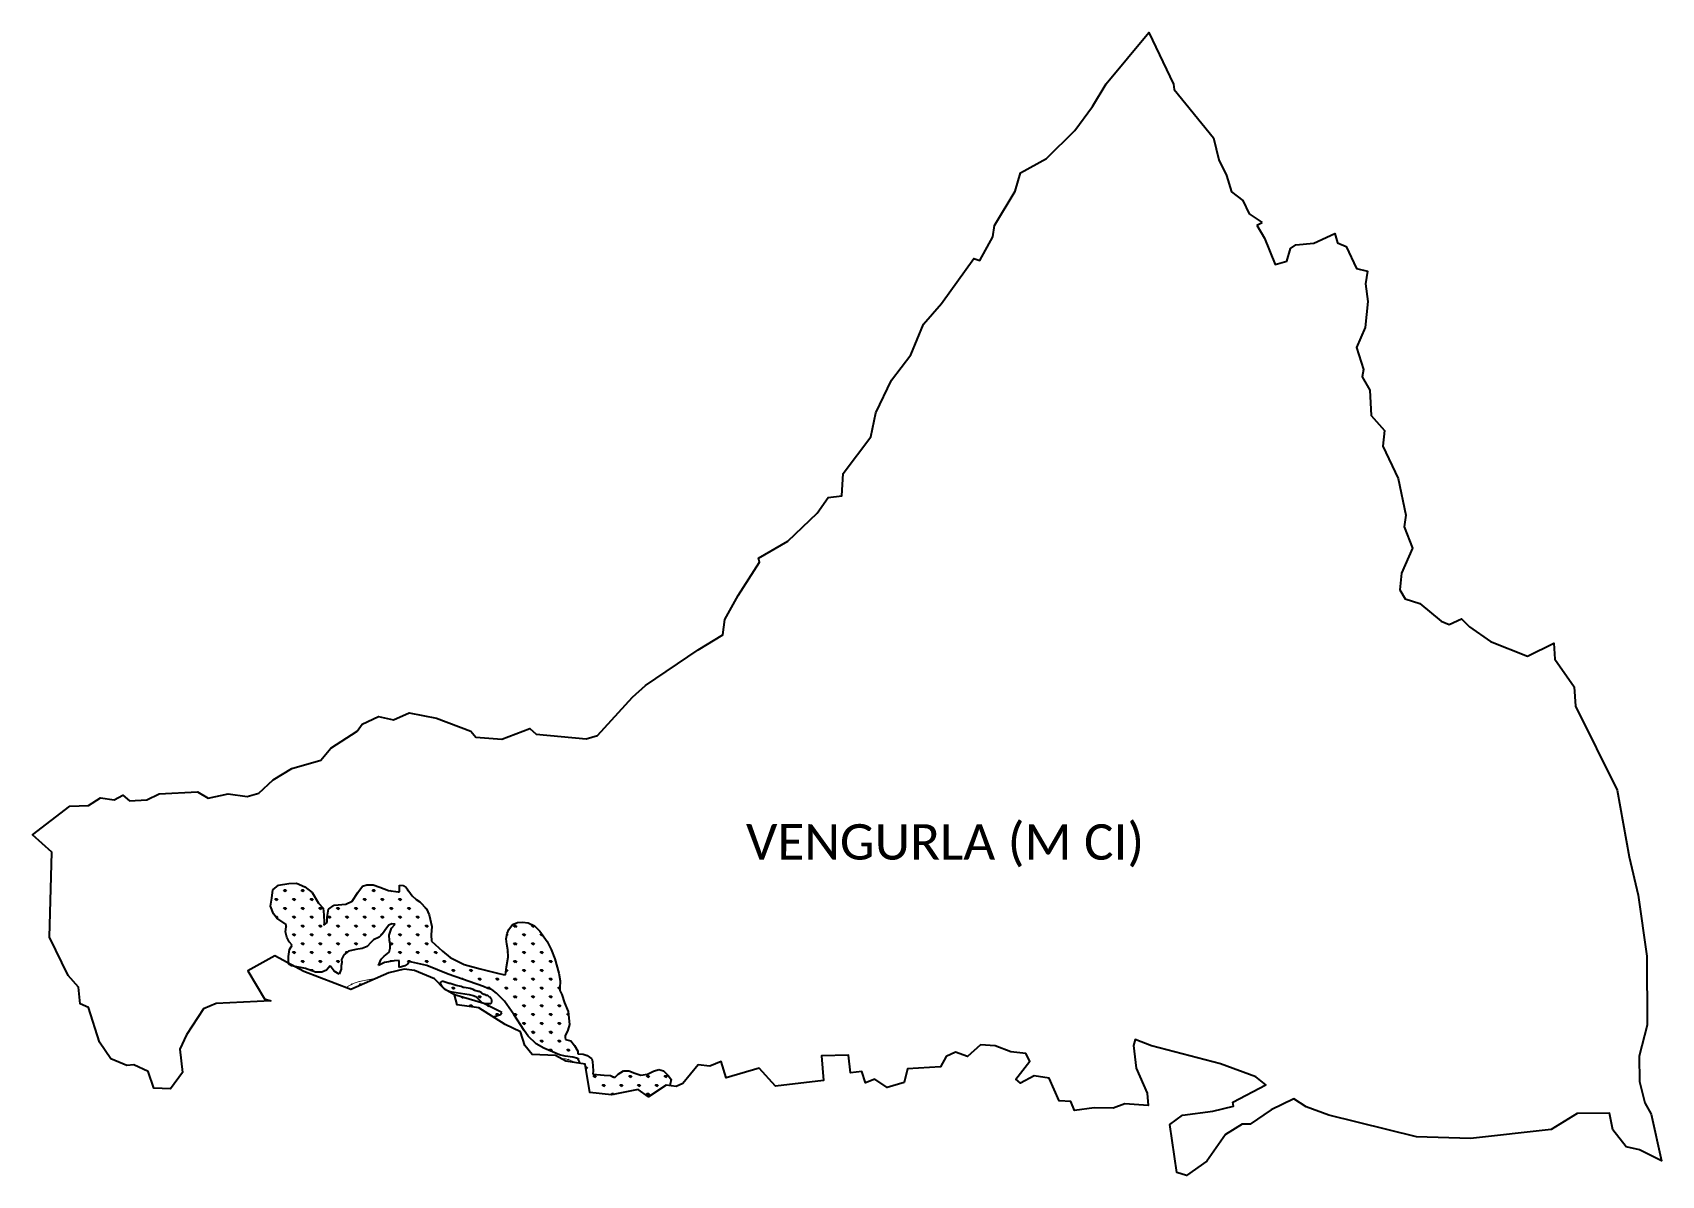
# Model space of a CAD drawing. Header units: metres. Extents: x 351288 to 357899, y 1752801 to 1757437.
import ezdxf

# ---------------------------------------------------------------- set-up
doc = ezdxf.new("R2010")
doc.units = ezdxf.units.M
doc.layers.add('MANGROOVES', color=112, linetype='Continuous')
doc.layers.add('VILLAGE NAME', color=250, linetype='Continuous')

msp = doc.modelspace()

# ---------------------------------------------------------------- hatches: boundary and pattern name
at = {"layer": 'MANGROOVES'}
h = msp.add_hatch(dxfattribs=at)
h.set_pattern_fill('GRASS', color=256)
h.paths.add_polyline_path([(352682.4, 1753600.1), (352635.7, 1753591.8), (352613.1, 1753587), (352588.3, 1753578.8), (352565.5, 1753566.1), (352559.3, 1753562.7), (352579.7, 1753554.9)])
h = msp.add_hatch(dxfattribs=at)
h.set_pattern_fill('GRASS', color=256)
h.paths.add_polyline_path([(353445.8, 1753274.6), (353434.1, 1753274.1), (353452.5, 1753264), (353489.8, 1753258.6), (353487.1, 1753260.6), (353464.3, 1753270.3)])

# ---------------------------------------------------------------- linework, layer by layer
at = {"color": 3}
for points in [[(356257.5, 1756655.8), (356287.8, 1756603.4), (356331.4, 1756496.1), (356378.9, 1756509.6), (356393.7, 1756560.6), (356415.7, 1756575.5), (356487.8, 1756583), (356574.1, 1756621.3), (356583.7, 1756584.2), (356620, 1756569.7), (356660.8, 1756479.5), (356706.4, 1756469), (356697.7, 1756417.3), (356707, 1756345.9), (356696.1, 1756240.1), (356661.5, 1756160.1), (356689.6, 1756070.2), (356683.9, 1756040.2), (356715.2, 1755986.4), (356720.8, 1755883.6), (356775, 1755822.6), (356767.7, 1755758.9), (356830.9, 1755628.2), (356861.3, 1755479.7), (356854.7, 1755432.5), (356889.2, 1755345.6), (356844, 1755243.6), (356837, 1755175.7), (356858.6, 1755140.4), (356918.6, 1755120.2), (357004.7, 1755049.4), (357037.9, 1755035.4), (357086.9, 1755059), (357120, 1755026), (357205.6, 1754966.8), (357355.9, 1754907.8), (357462.2, 1754959.6), (357466.2, 1754894.6), (357544.9, 1754783), (357550.6, 1754704.7), (357719.9, 1754363), (357768.1, 1754092.6), (357804.3, 1753937.2), (357839.9, 1753690.3), (357841.6, 1753410.8), (357808.1, 1753284.4), (357809.4, 1753181.8), (357831.1, 1753095.7), (357857.1, 1753049.4), (357898.9, 1752860.4), (357809.4, 1752905), (357755.9, 1752916.3), (357701.6, 1752985.4), (357688.3, 1753053.5), (357556.9, 1753051.7), (357451.2, 1752987.1), (357123.9, 1752950.3), (356905, 1752956.6), (356549.7, 1753045.2), (356457.7, 1753078.7), (356407.3, 1753111.9), (356314.9, 1753066.8), (356230.1, 1753008.1), (356197.8, 1753008), (356130.1, 1752965.9), (356053.5, 1752857.8), (355972, 1752800.6), (355932.5, 1752812.2), (355903.1, 1753007.6), (355955.2, 1753045.2), (356078.9, 1753061.1), (356162.3, 1753081.7), (356160.1, 1753097.8), (356292.8, 1753168.3), (356252.9, 1753200.6), (356109.4, 1753252.9), (355828.8, 1753326.5), (355762.7, 1753352.2), (355755.7, 1753328.2), (355767.6, 1753235.8), (355811.2, 1753134.9), (355815.3, 1753083.6), (355721.2, 1753091.6), (355673.8, 1753074), (355597.3, 1753075.3), (355516.7, 1753063.6), (355502.2, 1753099.9), (355454.1, 1753103.3), (355413.6, 1753194.6), (355353.8, 1753204.6), (355297.2, 1753174.2), (355279.4, 1753191.4), (355335.4, 1753263.5), (355319.5, 1753295.6), (355258.3, 1753302.1), (355194.5, 1753326.2), (355135.9, 1753330.7), (355082.9, 1753282.7), (355034.3, 1753300.4), (354996, 1753283), (354973.1, 1753240.6), (354838.7, 1753233.3), (354825.6, 1753177.3), (354756.2, 1753157.3), (354706.9, 1753191.1), (354668.1, 1753176.2), (354653.3, 1753222.3), (354608.2, 1753217.1), (354599.1, 1753287.9), (354490.6, 1753285.2), (354498.5, 1753185.1), (354302.8, 1753162.8), (354237.3, 1753236.3), (354103.3, 1753196.5), (354082.3, 1753262.8), (354037.3, 1753243.5), (353989.2, 1753249.1), (353927, 1753173.5), (353900, 1753161.8), (353859, 1753166.3), (353787.7, 1753119), (353745.6, 1753149.3), (353637.4, 1753127.6), (353549.7, 1753136.4), (353531.5, 1753252.5), (353452.5, 1753264), (353410.8, 1753286.8), (353315.9, 1753291.1), (353286.5, 1753327.9), (353269, 1753383.2), (353206.2, 1753412.5), (353099.1, 1753480.7), (353010.7, 1753492.3), (353000.3, 1753532.8), (352959.3, 1753555.7), (352919.6, 1753598.1), (352838.7, 1753631.6), (352795.9, 1753637.7), (352734.4, 1753622.9), (352579.7, 1753554.9), (352388.6, 1753627.9), (352271.2, 1753692.1), (352161.5, 1753630), (352229.8, 1753516.9), (352254.5, 1753508.8), (352033.6, 1753498.1), (351981.5, 1753476.1), (351913.2, 1753371.6), (351886, 1753312.8), (351896.1, 1753217.5), (351847.5, 1753152.4), (351779.8, 1753154.9), (351757.7, 1753222.4), (351698.9, 1753249.5), (351671.3, 1753246.1), (351606.3, 1753273.3), (351559.6, 1753340.5), (351515.1, 1753481.8), (351481.1, 1753496.8), (351474.4, 1753564.5), (351432.3, 1753611), (351357.1, 1753767.3), (351366.2, 1754112.2), (351288.1, 1754182.3), (351439.2, 1754299.2), (351515.5, 1754301.4), (351563.8, 1754332.7), (351618.8, 1754324.2), (351654.6, 1754343.6), (351681.3, 1754320.2), (351751.2, 1754324.4), (351802.4, 1754348.9), (351957.3, 1754356.5), (352001.4, 1754331.6), (352081.3, 1754348.8), (352159.5, 1754338.3), (352206.5, 1754351.6), (352264.4, 1754406.1), (352339.9, 1754450.9), (352457.8, 1754485.9), (352498.3, 1754533.5), (352604.8, 1754603.5), (352626.1, 1754631.4), (352691.6, 1754662.2), (352753.5, 1754649), (352816.4, 1754677.4), (352927.7, 1754655.1), (353066.2, 1754602.5), (353087.5, 1754578), (353192.5, 1754570.2), (353305.7, 1754613.7), (353332.5, 1754591.2), (353534.7, 1754572.2), (353581.3, 1754585), (353723.6, 1754741.1), (353775.6, 1754788.3), (353989.2, 1754933.3), (354089.8, 1754994.1), (354097.9, 1755055.9), (354151.9, 1755153.9), (354238, 1755288.2), (354234.1, 1755305.1), (354353.5, 1755373.6), (354473, 1755487.1), (354517.4, 1755550.3), (354572.7, 1755557.7), (354578.4, 1755648.8), (354690.8, 1755796.5), (354710.1, 1755894.2), (354774, 1756027.4), (354852.5, 1756129.5), (354903.6, 1756254.7), (354977.1, 1756338.1), (355107.7, 1756520.3), (355132.1, 1756512.1), (355185.1, 1756608.2), (355191.7, 1756654), (355276.7, 1756793.2), (355298.3, 1756868.1), (355402.8, 1756925.9), (355517.9, 1757040.1), (355589.3, 1757136.9), (355645, 1757229.6), (355818.5, 1757437.1), (355919.1, 1757228.4), (355921, 1757206.3), (356081.3, 1757010.4), (356102.5, 1756920.6), (356134.1, 1756857.5), (356154.1, 1756791.6), (356200.4, 1756756.2), (356226.3, 1756701.2), (356279, 1756666.9)], [(356257.5, 1756655.8), (356279, 1756666.9)]]:
    msp.add_lwpolyline(points, dxfattribs=at)
at = {"layer": 'MANGROOVES'}
for p, q in [((352258.6, 1753925.8), (352263.8, 1753958.6)), ((352263.8, 1753958.6), (352286.5, 1753978)), ((352286.5, 1753978), (352327.6, 1753985.3)), ((352327.6, 1753985.3), (352359.1, 1753986.5)), ((352359.1, 1753986.5), (352393.6, 1753971.8)), ((352393.6, 1753971.8), (352422.8, 1753948.6)), ((352422.8, 1753948.6), (352449.2, 1753905.2)), ((352585.4, 1753913), (352608.8, 1753948.7)), ((352608.8, 1753948.7), (352626.6, 1753974)), ((352626.6, 1753974), (352644.2, 1753979.1)), ((352644.2, 1753979.1), (352670.8, 1753979)), ((352670.8, 1753979), (352698, 1753970.1)), ((352698, 1753970.1), (352733.3, 1753957.1)), ((352733.3, 1753957.1), (352772.3, 1753951.4)), ((352772.3, 1753951.4), (352776.9, 1753951.4)), ((352776.9, 1753951.4), (352777, 1753977.6)), ((352777, 1753977.6), (352791.7, 1753976.3)), ((352791.7, 1753976.3), (352804.3, 1753968.7)), ((352804.3, 1753968.7), (352828.1, 1753935.2)), ((352828.1, 1753935.2), (352844.3, 1753920.6)), ((352253.8, 1753893.3), (352258.6, 1753925.8)), ((352266.2, 1753861.8), (352253.8, 1753893.3)), ((352279.9, 1753844), (352266.2, 1753861.8)), ((352449.2, 1753905.2), (352467.3, 1753885.1)), ((352467.3, 1753885.1), (352470.6, 1753857.4)), ((352484.1, 1753848.5), (352489.3, 1753880.7)), ((352489.3, 1753880.7), (352511.7, 1753896.8)), ((352511.7, 1753896.8), (352559.8, 1753901.7)), ((352559.8, 1753901.7), (352585.4, 1753913)), ((352844.3, 1753920.6), (352859.2, 1753910.1)), ((352859.2, 1753910.1), (352886.6, 1753882.5)), ((352886.6, 1753882.5), (352897.5, 1753858.1)), ((352316.9, 1753819.1), (352279.9, 1753844)), ((352314.1, 1753788.4), (352317.9, 1753809.7)), ((352317.9, 1753809.7), (352316.9, 1753819.1)), ((352469.7, 1753816.4), (352484, 1753826.2)), ((352472.1, 1753825.6), (352469.7, 1753816.4)), ((352470.6, 1753857.4), (352472.1, 1753825.6)), ((352484, 1753826.2), (352484.1, 1753848.5)), ((352724.4, 1753804.2), (352708.5, 1753780.9)), ((352733.7, 1753816.5), (352724.4, 1753804.2)), ((352746.8, 1753821.9), (352733.7, 1753816.5)), ((352735.7, 1753774.9), (352744.7, 1753803.4)), ((352744.7, 1753803.4), (352759.2, 1753819.8)), ((352759.2, 1753819.8), (352746.8, 1753821.9)), ((352897.5, 1753858.1), (352908.1, 1753809.8)), ((352908.1, 1753809.8), (352905.4, 1753776.8)), ((353214, 1753781.5), (353221, 1753797.7)), ((353221, 1753797.7), (353235.9, 1753818.7)), ((353235.9, 1753818.7), (353255.9, 1753827)), ((353255.9, 1753827), (353276.5, 1753827.6)), ((353276.5, 1753827.6), (353300.1, 1753825.4)), ((353300.1, 1753825.4), (353325.3, 1753813.1)), ((353325.3, 1753813.1), (353347.2, 1753791.1)), ((352319.8, 1753767), (352314.1, 1753788.4)), ((352329.5, 1753748), (352319.8, 1753767)), ((352341.3, 1753734.4), (352329.5, 1753748)), ((352330.2, 1753717.5), (352341.3, 1753734.4)), ((352645.5, 1753729.6), (352625.5, 1753721)), ((352660.3, 1753745.7), (352645.5, 1753729.6)), ((352671.4, 1753755.9), (352660.3, 1753745.7)), ((352695.1, 1753766.5), (352671.4, 1753755.9)), ((352708.5, 1753780.9), (352695.1, 1753766.5)), ((352736.3, 1753754), (352735.7, 1753774.9)), ((352739, 1753740.3), (352736.3, 1753754)), ((352739.9, 1753723.1), (352739, 1753740.3)), ((352905.4, 1753776.8), (352907.3, 1753750.7)), ((352907.3, 1753750.7), (352951.4, 1753710.2)), ((353210.3, 1753760.3), (353214, 1753781.5)), ((353213.4, 1753738.6), (353210.3, 1753760.3)), ((353217.1, 1753715.9), (353213.4, 1753738.6)), ((353347.2, 1753791.1), (353376.2, 1753750.1)), ((353376.2, 1753750.1), (353393.1, 1753716.9)), ((352326.5, 1753658.9), (352327, 1753688.1)), ((352327, 1753688.1), (352330.2, 1753717.5)), ((352542.6, 1753664), (352540.5, 1753651.3)), ((352551.6, 1753695.2), (352542.3, 1753676.7)), ((352542.3, 1753676.7), (352542.6, 1753664)), ((352570.2, 1753710.9), (352551.6, 1753695.2)), ((352600.1, 1753717.6), (352570.2, 1753710.9)), ((352625.5, 1753721), (352600.1, 1753717.6)), ((352691.5, 1753652.6), (352703, 1753677.9)), ((352716.5, 1753665), (352691.5, 1753652.6)), ((352703, 1753677.9), (352715.4, 1753689.5)), ((352715.4, 1753689.5), (352735.1, 1753706.6)), ((352755.7, 1753671.1), (352716.5, 1753665)), ((352735.1, 1753706.6), (352739.9, 1753723.1)), ((352775.9, 1753672.2), (352755.7, 1753671.1)), ((352775.8, 1753644.2), (352775.9, 1753672.2)), ((352815.3, 1753668.9), (352811.2, 1753659)), ((352888, 1753652.7), (352815.3, 1753668.9)), ((352951.4, 1753710.2), (352982.8, 1753685.2)), ((352982.8, 1753685.2), (353039.5, 1753656.6)), ((353211.8, 1753646.2), (353218.9, 1753685.7)), ((353218.9, 1753685.7), (353217.1, 1753715.9)), ((353393.1, 1753716.9), (353407.8, 1753679.3)), ((353407.8, 1753679.3), (353424, 1753621.6)), ((352340.1, 1753650.9), (352326.5, 1753658.9)), ((352396, 1753639.8), (352340.1, 1753650.9)), ((352436.4, 1753625.8), (352396, 1753639.8)), ((352462.7, 1753625.7), (352436.4, 1753625.8)), ((352481.2, 1753632.8), (352462.7, 1753625.7)), ((352495.8, 1753651.3), (352481.2, 1753632.8)), ((352512.2, 1753628.6), (352495.8, 1753651.3)), ((352532.8, 1753617.1), (352512.2, 1753628.6)), ((352540.4, 1753637.2), (352532.8, 1753617.1)), ((352540.5, 1753651.3), (352540.4, 1753637.2)), ((352798.8, 1753651.1), (352775.8, 1753644.2)), ((352811.2, 1753659), (352798.8, 1753651.1)), ((352974.5, 1753616.6), (352888, 1753652.7)), ((353118.7, 1753567.1), (352974.5, 1753616.6)), ((353039.5, 1753656.6), (353104.3, 1753638.1)), ((353104.3, 1753638.1), (353174.9, 1753620.9)), ((353174.9, 1753620.9), (353197.6, 1753615.5)), ((353197.6, 1753615.5), (353206.9, 1753613.8)), ((353206.9, 1753613.8), (353211.8, 1753646.2)), ((353424, 1753621.6), (353429.6, 1753589.5)), ((352950, 1753588), (352941.9, 1753583.9)), ((352941.9, 1753583.9), (352941.9, 1753579.9)), ((352941.9, 1753579.9), (352945.9, 1753571.8)), ((352945.9, 1753571.8), (352954, 1753563.6)), ((352966.2, 1753583.9), (352950, 1753588)), ((352954, 1753563.6), (352962.1, 1753555.5)), ((352962.1, 1753555.5), (352982.3, 1753547.3)), ((352978.4, 1753579.8), (352966.2, 1753583.9)), ((352982.4, 1753579.7), (352978.4, 1753579.8)), ((352982.3, 1753547.3), (353006.7, 1753543.1)), ((353006.8, 1753571.5), (352982.4, 1753579.7)), ((353119.9, 1753497.8), (353000, 1753532.9)), ((353006.7, 1753543.1), (353059.4, 1753534.8)), ((353027, 1753567.4), (353006.8, 1753571.5)), ((353035.1, 1753563.3), (353027, 1753567.4)), ((353039.2, 1753563.3), (353035.1, 1753563.3)), ((353063.5, 1753559.2), (353039.2, 1753563.3)), ((353059.4, 1753534.8), (353075.6, 1753530.7)), ((353075.7, 1753555.1), (353063.5, 1753559.2)), ((353075.6, 1753530.7), (353087.7, 1753526.6)), ((353083.7, 1753551), (353075.7, 1753555.1)), ((353095.9, 1753546.9), (353083.7, 1753551)), ((353100, 1753546.9), (353095.9, 1753546.9)), ((353108.1, 1753542.8), (353100, 1753546.9)), ((353112.1, 1753538.7), (353108.1, 1753542.8)), ((353120.2, 1753534.6), (353112.1, 1753538.7)), ((353136.3, 1753558.4), (353118.7, 1753567.1)), ((353124.3, 1753534.6), (353120.2, 1753534.6)), ((353128.3, 1753530.5), (353124.3, 1753534.6)), ((353132.4, 1753530.5), (353128.3, 1753530.5)), ((353136.4, 1753530.5), (353132.4, 1753530.5)), ((353152.5, 1753554.7), (353136.3, 1753558.4)), ((353140.4, 1753526.4), (353136.4, 1753530.5)), ((353171.1, 1753540.6), (353152.5, 1753554.7)), ((353203.1, 1753508.1), (353171.1, 1753540.6)), ((353429.6, 1753589.5), (353427.4, 1753559.8)), ((353427.4, 1753559.8), (353428, 1753550.2)), ((353428, 1753550.2), (353436.6, 1753534.9)), ((353436.6, 1753534.9), (353446.7, 1753501.4)), ((353087.7, 1753526.6), (353095.8, 1753518.5)), ((353095.8, 1753518.5), (353112, 1753502.2)), ((353112, 1753502.2), (353124.1, 1753498.1)), ((353192.7, 1753461), (353119.9, 1753497.8)), ((353124.1, 1753498.1), (353140.3, 1753498)), ((353140.3, 1753498), (353144.4, 1753498)), ((353144.5, 1753522.4), (353140.4, 1753526.4)), ((353144.4, 1753498), (353148.5, 1753498)), ((353148.5, 1753522.4), (353144.5, 1753522.4)), ((353148.5, 1753518.3), (353148.5, 1753522.4)), ((353152.6, 1753514.2), (353148.5, 1753518.3)), ((353148.5, 1753498), (353152.5, 1753502.1)), ((353152.5, 1753506.1), (353152.6, 1753510.2)), ((353152.5, 1753502.1), (353152.5, 1753506.1)), ((353152.6, 1753510.2), (353152.6, 1753514.2)), ((353240.7, 1753452.9), (353203.1, 1753508.1)), ((353446.7, 1753501.4), (353462, 1753465.8)), ((353462, 1753465.8), (353467.2, 1753412.8)), ((353156.1, 1753444.4), (353159.1, 1753444.5)), ((353159.1, 1753444.5), (353186.7, 1753453.9)), ((353186.7, 1753453.9), (353192.7, 1753461)), ((353282.9, 1753388.7), (353240.7, 1753452.9)), ((353467.2, 1753412.8), (353461.1, 1753390)), ((353299, 1753365.6), (353282.9, 1753388.7)), ((353332.6, 1753334), (353299, 1753365.6)), ((353362.6, 1753317), (353332.6, 1753334)), ((353461.1, 1753390), (353449.1, 1753367.1)), ((353449.1, 1753367.1), (353449.3, 1753360.1)), ((353449.3, 1753360.1), (353450.5, 1753351.7)), ((353450.5, 1753351.7), (353472.5, 1753347.2)), ((353472.5, 1753347.2), (353486.9, 1753327.7)), ((353427, 1753289.7), (353362.6, 1753317)), ((353449, 1753284.3), (353427, 1753289.7)), ((353480.2, 1753280.3), (353449, 1753284.3)), ((353501, 1753274.4), (353480.2, 1753280.3)), ((353486.9, 1753327.7), (353501.2, 1753304.5)), ((353507.5, 1753260.9), (353501, 1753274.4)), ((353501.2, 1753304.5), (353501.1, 1753294.5)), ((353501.1, 1753294.5), (353523.1, 1753292.3)), ((353523.1, 1753292.3), (353538.3, 1753286.7)), ((353538.3, 1753286.7), (353558.1, 1753273.5)), ((353558.1, 1753273.5), (353560.7, 1753262.6)), ((353507.6, 1753256.1), (353507.5, 1753260.9)), ((353560.7, 1753262.6), (353563.6, 1753224.8)), ((353563.6, 1753224.8), (353562.6, 1753210.7)), ((353562.6, 1753210.7), (353607.9, 1753207.7)), ((353607.9, 1753207.7), (353634.2, 1753206.6)), ((353634.2, 1753206.6), (353650.7, 1753198.2)), ((353650.7, 1753198.2), (353664.4, 1753211.5)), ((353664.4, 1753211.5), (353686.9, 1753224.3)), ((353686.9, 1753224.3), (353707.8, 1753224.9)), ((353707.8, 1753224.9), (353731.9, 1753215.6)), ((353731.9, 1753215.6), (353757.3, 1753207.9)), ((353757.3, 1753207.9), (353783.2, 1753211.6)), ((353783.2, 1753211.6), (353807.8, 1753223.9)), ((353807.8, 1753223.9), (353830, 1753230.5)), ((353830, 1753230.5), (353849.4, 1753224.2)), ((353849.4, 1753224.2), (353869.4, 1753204.1)), ((353869.4, 1753204.1), (353879.6, 1753190)), ((353876.4, 1753170.2), (353874.7, 1753164.6)), ((353879.6, 1753190), (353876.4, 1753170.2))]:
    msp.add_line(p, q, dxfattribs=at)
at = {"layer": 'MANGROOVES', "linetype": 'Continuous'}
for p, q in [((352313.4, 1753951.8), (352306.7, 1753958.5)), ((352313.4, 1753951.8), (352313.4, 1753961.3)), ((352313.4, 1753951.8), (352320.1, 1753958.5)), ((352385.3, 1753951.8), (352378.5, 1753958.5)), ((352385.3, 1753951.8), (352385.3, 1753961.3)), ((352385.3, 1753951.8), (352392, 1753958.5)), ((352672.6, 1753951.8), (352665.9, 1753958.5)), ((352672.6, 1753951.8), (352672.6, 1753961.3)), ((352672.6, 1753951.8), (352679.4, 1753958.5)), ((352744.5, 1753951.8), (352740.2, 1753956.1)), ((352744.5, 1753951.8), (352744.5, 1753955.5)), ((352744.5, 1753951.8), (352747.7, 1753955)), ((352816.3, 1753951.8), (352809.6, 1753958.5)), ((352816.3, 1753951.8), (352816.3, 1753951.8)), ((352816.3, 1753951.8), (352816.3, 1753951.8)), ((352277.5, 1753915.9), (352270.8, 1753922.6)), ((352277.5, 1753915.9), (352277.5, 1753925.4)), ((352277.5, 1753915.9), (352284.2, 1753922.6)), ((352313.4, 1753879.9), (352306.7, 1753886.7)), ((352313.4, 1753879.9), (352313.4, 1753889.5)), ((352313.4, 1753879.9), (352320.1, 1753886.7)), ((352349.3, 1753915.9), (352342.6, 1753922.6)), ((352349.3, 1753915.9), (352349.3, 1753925.4)), ((352349.3, 1753915.9), (352356.1, 1753922.6)), ((352385.3, 1753879.9), (352378.5, 1753886.7)), ((352385.3, 1753879.9), (352385.3, 1753889.5)), ((352385.3, 1753879.9), (352392, 1753886.7)), ((352421.2, 1753915.9), (352414.4, 1753922.6)), ((352421.2, 1753915.9), (352421.2, 1753925.4)), ((352421.2, 1753915.9), (352427.9, 1753922.6)), ((352457.1, 1753879.9), (352450.4, 1753886.7)), ((352457.1, 1753879.9), (352457.1, 1753889.5)), ((352457.1, 1753879.9), (352463.8, 1753886.7)), ((352528.9, 1753879.9), (352522.2, 1753886.7)), ((352528.9, 1753879.9), (352528.9, 1753889.5)), ((352528.9, 1753879.9), (352535.7, 1753886.7)), ((352600.8, 1753879.9), (352594, 1753886.7)), ((352600.8, 1753879.9), (352600.8, 1753889.5)), ((352600.8, 1753879.9), (352607.5, 1753886.7)), ((352636.7, 1753915.9), (352630, 1753922.6)), ((352636.7, 1753915.9), (352636.7, 1753925.4)), ((352636.7, 1753915.9), (352643.4, 1753922.6)), ((352672.6, 1753879.9), (352665.9, 1753886.7)), ((352672.6, 1753879.9), (352672.6, 1753889.5)), ((352672.6, 1753879.9), (352679.4, 1753886.7)), ((352708.5, 1753915.9), (352701.8, 1753922.6)), ((352708.5, 1753915.9), (352708.5, 1753925.4)), ((352708.5, 1753915.9), (352715.3, 1753922.6)), ((352744.5, 1753879.9), (352737.7, 1753886.7)), ((352744.5, 1753879.9), (352744.5, 1753889.5)), ((352744.5, 1753879.9), (352751.2, 1753886.7)), ((352780.4, 1753915.9), (352773.6, 1753922.6)), ((352780.4, 1753915.9), (352780.4, 1753925.4)), ((352780.4, 1753915.9), (352787.1, 1753922.6)), ((352816.3, 1753879.9), (352809.6, 1753886.7)), ((352816.3, 1753879.9), (352816.3, 1753889.5)), ((352816.3, 1753879.9), (352823, 1753886.7)), ((352887.4, 1753880.7), (352881.4, 1753886.7)), ((352277.5, 1753847), (352277.5, 1753853.5)), ((352278.8, 1753845.3), (352284.2, 1753850.8)), ((352317.7, 1753812.3), (352320.1, 1753814.8)), ((352349.3, 1753844), (352342.6, 1753850.8)), ((352349.3, 1753844), (352349.3, 1753853.5)), ((352349.3, 1753844), (352356.1, 1753850.8)), ((352385.3, 1753808.1), (352378.5, 1753814.8)), ((352385.3, 1753808.1), (352385.3, 1753817.6)), ((352385.3, 1753808.1), (352392, 1753814.8)), ((352421.2, 1753844), (352414.4, 1753850.8)), ((352421.2, 1753844), (352421.2, 1753853.5)), ((352421.2, 1753844), (352427.9, 1753850.8)), ((352457.1, 1753808.1), (352450.4, 1753814.8)), ((352457.1, 1753808.1), (352457.1, 1753817.6)), ((352457.1, 1753808.1), (352463.8, 1753814.8)), ((352493, 1753844), (352486.3, 1753850.8)), ((352493, 1753844), (352493, 1753853.5)), ((352493, 1753844), (352499.7, 1753850.8)), ((352528.9, 1753808.1), (352522.2, 1753814.8)), ((352528.9, 1753808.1), (352528.9, 1753817.6)), ((352528.9, 1753808.1), (352535.7, 1753814.8)), ((352564.9, 1753844), (352558.1, 1753850.8)), ((352564.9, 1753844), (352564.9, 1753853.5)), ((352564.9, 1753844), (352571.6, 1753850.8)), ((352600.8, 1753808.1), (352594, 1753814.8)), ((352600.8, 1753808.1), (352600.8, 1753817.6)), ((352600.8, 1753808.1), (352607.5, 1753814.8)), ((352636.7, 1753844), (352630, 1753850.8)), ((352636.7, 1753844), (352636.7, 1753853.5)), ((352636.7, 1753844), (352643.4, 1753850.8)), ((352672.6, 1753808.1), (352665.9, 1753814.8)), ((352672.6, 1753808.1), (352672.6, 1753817.6)), ((352672.6, 1753808.1), (352679.4, 1753814.8)), ((352708.5, 1753844), (352701.8, 1753850.8)), ((352708.5, 1753844), (352708.5, 1753853.5)), ((352708.5, 1753844), (352715.3, 1753850.8)), ((352780.4, 1753844), (352773.6, 1753850.8)), ((352780.4, 1753844), (352780.4, 1753853.5)), ((352780.4, 1753844), (352787.1, 1753850.8)), ((352816.3, 1753808.1), (352809.6, 1753814.8)), ((352816.3, 1753808.1), (352816.3, 1753817.6)), ((352816.3, 1753808.1), (352823, 1753814.8)), ((352852.2, 1753844), (352845.5, 1753850.8)), ((352852.2, 1753844), (352852.2, 1753853.5)), ((352852.2, 1753844), (352859, 1753850.8)), ((352888.1, 1753808.1), (352881.4, 1753814.8)), ((352888.1, 1753808.1), (352888.1, 1753817.6)), ((352888.1, 1753808.1), (352894.9, 1753814.8)), ((353247.4, 1753808.1), (353240.6, 1753814.8)), ((353247.4, 1753808.1), (353247.4, 1753817.6)), ((353247.4, 1753808.1), (353254.1, 1753814.8)), ((353319.2, 1753808.1), (353312.5, 1753814.8)), ((353319.2, 1753808.1), (353319.2, 1753816.1)), ((353319.2, 1753808.1), (353324.6, 1753813.5)), ((352349.3, 1753772.2), (352342.6, 1753778.9)), ((352349.3, 1753772.2), (352349.3, 1753781.7)), ((352349.3, 1753772.2), (352356.1, 1753778.9)), ((352385.3, 1753736.3), (352378.5, 1753743)), ((352385.3, 1753736.3), (352385.3, 1753745.8)), ((352385.3, 1753736.3), (352392, 1753743)), ((352421.2, 1753772.2), (352414.4, 1753778.9)), ((352421.2, 1753772.2), (352421.2, 1753781.7)), ((352421.2, 1753772.2), (352427.9, 1753778.9)), ((352457.1, 1753736.3), (352450.4, 1753743)), ((352457.1, 1753736.3), (352457.1, 1753745.8)), ((352457.1, 1753736.3), (352463.8, 1753743)), ((352493, 1753772.2), (352486.3, 1753778.9)), ((352493, 1753772.2), (352493, 1753781.7)), ((352493, 1753772.2), (352499.7, 1753778.9)), ((352528.9, 1753736.3), (352522.2, 1753743)), ((352528.9, 1753736.3), (352528.9, 1753745.8)), ((352528.9, 1753736.3), (352535.7, 1753743)), ((352564.9, 1753772.2), (352558.1, 1753778.9)), ((352564.9, 1753772.2), (352564.9, 1753781.7)), ((352564.9, 1753772.2), (352571.6, 1753778.9)), ((352600.8, 1753736.3), (352594, 1753743)), ((352600.8, 1753736.3), (352600.8, 1753745.8)), ((352600.8, 1753736.3), (352607.5, 1753743)), ((352636.7, 1753772.2), (352630, 1753778.9)), ((352636.7, 1753772.2), (352636.7, 1753781.7)), ((352636.7, 1753772.2), (352643.4, 1753778.9)), ((352704.3, 1753776.4), (352701.8, 1753778.9)), ((352708.5, 1753780.9), (352708.5, 1753781.7)), ((352744.5, 1753736.3), (352738.6, 1753742.1)), ((352744.5, 1753736.3), (352744.5, 1753745.8)), ((352744.5, 1753736.3), (352751.2, 1753743)), ((352780.4, 1753772.2), (352773.6, 1753778.9)), ((352780.4, 1753772.2), (352780.4, 1753781.7)), ((352780.4, 1753772.2), (352787.1, 1753778.9)), ((352816.3, 1753736.3), (352809.6, 1753743)), ((352816.3, 1753736.3), (352816.3, 1753745.8)), ((352816.3, 1753736.3), (352823, 1753743)), ((352852.2, 1753772.2), (352845.5, 1753778.9)), ((352852.2, 1753772.2), (352852.2, 1753781.7)), ((352852.2, 1753772.2), (352859, 1753778.9)), ((352888.1, 1753736.3), (352881.4, 1753743)), ((352888.1, 1753736.3), (352888.1, 1753745.8)), ((352888.1, 1753736.3), (352894.9, 1753743)), ((353212.6, 1753773.3), (353218.2, 1753778.9)), ((353247.4, 1753736.3), (353240.6, 1753743)), ((353247.4, 1753736.3), (353247.4, 1753745.8)), ((353247.4, 1753736.3), (353254.1, 1753743)), ((353283.3, 1753772.2), (353276.5, 1753778.9)), ((353283.3, 1753772.2), (353283.3, 1753781.7)), ((353283.3, 1753772.2), (353290, 1753778.9)), ((353319.2, 1753736.3), (353312.5, 1753743)), ((353319.2, 1753736.3), (353319.2, 1753745.8)), ((353319.2, 1753736.3), (353325.9, 1753743)), ((353355.1, 1753772.2), (353348.4, 1753778.9)), ((353355.1, 1753772.2), (353355.1, 1753779.9)), ((353355.1, 1753772.2), (353358.3, 1753775.4)), ((352349.3, 1753700.3), (352342.6, 1753707.1)), ((352349.3, 1753700.3), (352349.3, 1753709.9)), ((352349.3, 1753700.3), (352356.1, 1753707.1)), ((352385.3, 1753664.4), (352378.5, 1753671.2)), ((352385.3, 1753664.4), (352385.3, 1753673.9)), ((352385.3, 1753664.4), (352392, 1753671.2)), ((352421.2, 1753700.3), (352414.4, 1753707.1)), ((352421.2, 1753700.3), (352421.2, 1753709.9)), ((352421.2, 1753700.3), (352427.9, 1753707.1)), ((352457.1, 1753664.4), (352450.4, 1753671.2)), ((352457.1, 1753664.4), (352457.1, 1753673.9)), ((352457.1, 1753664.4), (352463.8, 1753671.2)), ((352493, 1753700.3), (352486.3, 1753707.1)), ((352493, 1753700.3), (352493, 1753709.9)), ((352493, 1753700.3), (352499.7, 1753707.1)), ((352528.9, 1753664.4), (352522.2, 1753671.2)), ((352528.9, 1753664.4), (352528.9, 1753673.9)), ((352528.9, 1753664.4), (352535.7, 1753671.2)), ((352561.6, 1753703.6), (352558.1, 1753707.1)), ((352564.9, 1753706.4), (352564.9, 1753709.9)), ((352740.2, 1753668.7), (352737.7, 1753671.2)), ((352744.5, 1753669.3), (352744.5, 1753673.9)), ((352750.3, 1753670.2), (352751.2, 1753671.2)), ((352780.4, 1753700.3), (352773.6, 1753707.1)), ((352780.4, 1753700.3), (352780.4, 1753709.9)), ((352780.4, 1753700.3), (352787.1, 1753707.1)), ((352814.3, 1753666.4), (352809.6, 1753671.2)), ((352816.3, 1753668.7), (352816.3, 1753673.9)), ((352819.8, 1753667.9), (352823, 1753671.2)), ((352852.2, 1753700.3), (352845.5, 1753707.1)), ((352852.2, 1753700.3), (352852.2, 1753709.9)), ((352852.2, 1753700.3), (352859, 1753707.1)), ((352888.1, 1753664.4), (352881.4, 1753671.2)), ((352888.1, 1753664.4), (352888.1, 1753673.9)), ((352888.1, 1753664.4), (352894.9, 1753671.2)), ((352924.1, 1753700.3), (352917.3, 1753707.1)), ((352924.1, 1753700.3), (352924.1, 1753709.9)), ((352924.1, 1753700.3), (352930.8, 1753707.1)), ((352960, 1753664.4), (352953.3, 1753671.2)), ((352960, 1753664.4), (352960, 1753673.9)), ((352960, 1753664.4), (352966.7, 1753671.2)), ((353217.7, 1753706.6), (353218.2, 1753707.1)), ((353247.4, 1753664.4), (353240.6, 1753671.2)), ((353247.4, 1753664.4), (353247.4, 1753673.9)), ((353247.4, 1753664.4), (353254.1, 1753671.2)), ((353283.3, 1753700.3), (353276.5, 1753707.1)), ((353283.3, 1753700.3), (353283.3, 1753709.9)), ((353283.3, 1753700.3), (353290, 1753707.1)), ((353319.2, 1753664.4), (353312.5, 1753671.2)), ((353319.2, 1753664.4), (353319.2, 1753673.9)), ((353319.2, 1753664.4), (353325.9, 1753671.2)), ((353355.1, 1753700.3), (353348.4, 1753707.1)), ((353355.1, 1753700.3), (353355.1, 1753709.9)), ((353355.1, 1753700.3), (353361.9, 1753707.1)), ((353391, 1753664.4), (353384.3, 1753671.2)), ((353391, 1753664.4), (353391, 1753673.9)), ((353391, 1753664.4), (353397.8, 1753671.2)), ((352417.2, 1753632.5), (352414.4, 1753635.2)), ((352421.2, 1753631.1), (352421.2, 1753638)), ((352423.1, 1753630.4), (352427.9, 1753635.2)), ((352924.1, 1753637.6), (352924.1, 1753638)), ((352930.5, 1753634.9), (352930.8, 1753635.2)), ((352995.9, 1753628.5), (352989.2, 1753635.2)), ((352995.9, 1753628.5), (352995.9, 1753638)), ((352995.9, 1753628.5), (353002.6, 1753635.2)), ((353025.2, 1753599.2), (353025.1, 1753599.3)), ((353031.8, 1753596.9), (353031.8, 1753602.1)), ((353035.1, 1753595.8), (353038.6, 1753599.3)), ((353067.7, 1753628.5), (353061, 1753635.2)), ((353067.7, 1753628.5), (353067.7, 1753638)), ((353067.7, 1753628.5), (353074.5, 1753635.2)), ((353103.7, 1753592.6), (353096.9, 1753599.3)), ((353103.7, 1753592.6), (353103.7, 1753602.1)), ((353103.7, 1753592.6), (353110.4, 1753599.3)), ((353139.6, 1753628.5), (353138.2, 1753629.9)), ((353139.6, 1753628.5), (353139.6, 1753629.5)), ((353139.6, 1753628.5), (353140.4, 1753629.3)), ((353175.5, 1753592.6), (353168.8, 1753599.3)), ((353175.5, 1753592.6), (353175.5, 1753602.1)), ((353175.5, 1753592.6), (353182.2, 1753599.3)), ((353211.4, 1753628.5), (353209.5, 1753630.5)), ((353211.4, 1753628.5), (353211.4, 1753638)), ((353211.4, 1753628.5), (353218.2, 1753635.2)), ((353247.4, 1753592.6), (353240.6, 1753599.3)), ((353247.4, 1753592.6), (353247.4, 1753602.1)), ((353247.4, 1753592.6), (353254.1, 1753599.3)), ((353283.3, 1753628.5), (353276.5, 1753635.2)), ((353283.3, 1753628.5), (353283.3, 1753638)), ((353283.3, 1753628.5), (353290, 1753635.2)), ((353319.2, 1753592.6), (353312.5, 1753599.3)), ((353319.2, 1753592.6), (353319.2, 1753602.1)), ((353319.2, 1753592.6), (353325.9, 1753599.3)), ((353355.1, 1753628.5), (353348.4, 1753635.2)), ((353355.1, 1753628.5), (353355.1, 1753638)), ((353355.1, 1753628.5), (353361.9, 1753635.2)), ((353391, 1753592.6), (353384.3, 1753599.3)), ((353391, 1753592.6), (353391, 1753602.1)), ((353391, 1753592.6), (353397.8, 1753599.3)), ((352995.9, 1753556.7), (352989.2, 1753563.4)), ((352995.9, 1753556.7), (352995.9, 1753566.2)), ((352995.9, 1753556.7), (353002.6, 1753563.4)), ((353067.7, 1753556.7), (353066.1, 1753558.3)), ((353067.7, 1753556.7), (353067.7, 1753557.7)), ((353067.7, 1753556.7), (353068.6, 1753557.5)), ((353138.3, 1753557.9), (353132.9, 1753563.4)), ((353139.6, 1753557.6), (353139.6, 1753566.2)), ((353140.4, 1753557.5), (353146.3, 1753563.4)), ((353211.4, 1753556.7), (353204.7, 1753563.4)), ((353211.4, 1753556.7), (353211.4, 1753566.2)), ((353211.4, 1753556.7), (353218.2, 1753563.4)), ((353283.3, 1753556.7), (353276.5, 1753563.4)), ((353283.3, 1753556.7), (353283.3, 1753566.2)), ((353283.3, 1753556.7), (353290, 1753563.4)), ((353355.1, 1753556.7), (353348.4, 1753563.4)), ((353355.1, 1753556.7), (353355.1, 1753566.2)), ((353355.1, 1753556.7), (353361.9, 1753563.4)), ((353427, 1753556.7), (353420.2, 1753563.4)), ((353427, 1753556.7), (353427, 1753566.2)), ((353427, 1753556.7), (353427.5, 1753557.2)), ((353031.8, 1753520.7), (353027.8, 1753524.8)), ((353031.8, 1753520.7), (353031.8, 1753523.6)), ((353031.8, 1753520.7), (353034, 1753522.9)), ((353067.7, 1753484.8), (353061, 1753491.5)), ((353067.7, 1753484.8), (353067.7, 1753494.3)), ((353067.8, 1753484.8), (353074.5, 1753491.5)), ((353103.7, 1753520.7), (353096.9, 1753527.5)), ((353103.7, 1753520.7), (353103.7, 1753530.3)), ((353103.7, 1753520.7), (353110.4, 1753527.5)), ((353139.6, 1753484.8), (353133.4, 1753491)), ((353139.6, 1753484.8), (353139.6, 1753487.8)), ((353139.6, 1753484.8), (353141.6, 1753486.8)), ((353215.9, 1753489.3), (353218.2, 1753491.5)), ((353247.4, 1753520.7), (353240.6, 1753527.5)), ((353247.4, 1753520.7), (353247.4, 1753530.3)), ((353247.4, 1753520.7), (353254.1, 1753527.5)), ((353283.3, 1753484.8), (353276.5, 1753491.5)), ((353283.3, 1753484.8), (353283.3, 1753494.3)), ((353283.3, 1753484.8), (353290, 1753491.5)), ((353319.2, 1753520.7), (353312.5, 1753527.5)), ((353319.2, 1753520.7), (353319.2, 1753530.3)), ((353319.2, 1753520.7), (353325.9, 1753527.5)), ((353355.1, 1753484.8), (353348.4, 1753491.5)), ((353355.1, 1753484.8), (353355.1, 1753494.3)), ((353355.1, 1753484.8), (353361.9, 1753491.5)), ((353391, 1753520.7), (353384.3, 1753527.5)), ((353391, 1753520.7), (353391, 1753530.3)), ((353391, 1753520.7), (353397.8, 1753527.5)), ((353427, 1753484.8), (353420.2, 1753491.5)), ((353427, 1753484.8), (353427, 1753494.3)), ((353427, 1753484.8), (353433.7, 1753491.5)), ((353174.6, 1753449.8), (353168.8, 1753455.6)), ((353175.5, 1753450.1), (353175.5, 1753458.4)), ((353177.3, 1753450.7), (353182.2, 1753455.6)), ((353247.4, 1753448.9), (353240.6, 1753455.6)), ((353247.4, 1753448.9), (353247.4, 1753458.4)), ((353247.4, 1753448.9), (353254.1, 1753455.6)), ((353283.3, 1753413), (353276.5, 1753419.7)), ((353283.3, 1753413), (353283.3, 1753422.5)), ((353283.3, 1753413), (353290, 1753419.7)), ((353319.2, 1753448.9), (353312.5, 1753455.6)), ((353319.2, 1753448.9), (353319.2, 1753458.4)), ((353319.2, 1753448.9), (353325.9, 1753455.6)), ((353355.1, 1753413), (353348.4, 1753419.7)), ((353355.1, 1753413), (353355.1, 1753422.5)), ((353355.1, 1753413), (353361.9, 1753419.7)), ((353391, 1753448.9), (353384.3, 1753455.6)), ((353391, 1753448.9), (353391, 1753458.4)), ((353391, 1753448.9), (353397.8, 1753455.6)), ((353427, 1753413), (353420.2, 1753419.7)), ((353427, 1753413), (353427, 1753422.5)), ((353427, 1753413), (353433.7, 1753419.7)), ((353462.9, 1753448.9), (353456.1, 1753455.6)), ((353462.9, 1753448.9), (353462.9, 1753457)), ((353462.9, 1753448.9), (353463.6, 1753449.6)), ((353319.2, 1753377), (353312.5, 1753383.8)), ((353319.2, 1753377), (353319.2, 1753386.6)), ((353319.2, 1753377), (353325.9, 1753383.8)), ((353355.1, 1753341.1), (353348.4, 1753347.9)), ((353355.1, 1753341.1), (353355.1, 1753350.7)), ((353355.1, 1753341.1), (353361.9, 1753347.9)), ((353391, 1753377), (353384.3, 1753383.8)), ((353391, 1753377), (353391, 1753386.6)), ((353391, 1753377), (353397.8, 1753383.8)), ((353427, 1753341.1), (353420.2, 1753347.9)), ((353427, 1753341.1), (353427, 1753350.7)), ((353427, 1753341.1), (353433.7, 1753347.9)), ((353457.3, 1753382.7), (353456.1, 1753383.8)), ((353391, 1753305.2), (353384.3, 1753311.9)), ((353391, 1753305.2), (353391, 1753314.7)), ((353391, 1753305.2), (353397.8, 1753311.9)), ((353462.9, 1753305.2), (353456.1, 1753311.9)), ((353462.9, 1753305.2), (353462.9, 1753314.7)), ((353462.9, 1753305.2), (353469.6, 1753311.9)), ((353498.8, 1753275.1), (353498.8, 1753278.8)), ((353502, 1753272.5), (353505.5, 1753276)), ((353534.7, 1753233.4), (353534.5, 1753233.6)), ((353534.7, 1753233.4), (353534.7, 1753242.9)), ((353534.7, 1753233.4), (353541.5, 1753240.1)), ((353570.6, 1753197.4), (353563.9, 1753204.2)), ((353570.6, 1753197.4), (353570.6, 1753207)), ((353570.6, 1753197.4), (353577.4, 1753204.2)), ((353642.5, 1753197.4), (353635.8, 1753204.2)), ((353642.5, 1753197.4), (353642.5, 1753202.4)), ((353642.5, 1753197.4), (353645.8, 1753200.7)), ((353714.3, 1753197.4), (353707.6, 1753204.2)), ((353714.3, 1753197.4), (353714.3, 1753207)), ((353714.3, 1753197.4), (353721.1, 1753204.2)), ((353786.2, 1753197.4), (353779.4, 1753204.2)), ((353786.2, 1753197.4), (353786.2, 1753207)), ((353786.2, 1753197.4), (353792.9, 1753204.2)), ((353858, 1753197.4), (353851.3, 1753204.2)), ((353858, 1753197.4), (353858, 1753207)), ((353858, 1753197.4), (353864.7, 1753204.2)), ((353570.6, 1753134.3), (353570.6, 1753135.1)), ((353606.6, 1753161.5), (353599.8, 1753168.3)), ((353606.6, 1753161.5), (353606.6, 1753171)), ((353606.6, 1753161.5), (353613.3, 1753168.3)), ((353642.5, 1753128.6), (353642.5, 1753135.1)), ((353678.4, 1753161.5), (353671.7, 1753168.3)), ((353678.4, 1753161.5), (353678.4, 1753171)), ((353678.4, 1753161.5), (353685.1, 1753168.3)), ((353750.2, 1753161.5), (353743.5, 1753168.3)), ((353750.2, 1753161.5), (353750.2, 1753171)), ((353750.2, 1753161.5), (353757, 1753168.3)), ((353786.2, 1753125.6), (353786.2, 1753135.1)), ((353822.1, 1753161.5), (353815.4, 1753168.3)), ((353822.1, 1753161.5), (353822.1, 1753171)), ((353822.1, 1753161.5), (353828.8, 1753168.3)), ((353640, 1753128.1), (353635.8, 1753132.3)), ((353646.3, 1753129.4), (353649.2, 1753132.3)), ((353786.2, 1753125.6), (353779.4, 1753132.3)), ((353786.2, 1753125.6), (353792.9, 1753132.3))]:
    msp.add_line(p, q, dxfattribs=at)
at = {"layer": 'MANGROOVES', "flags": 128}
for points in [[(352682.4, 1753600.1, 3.09, 3.09, 0), (352635.7, 1753591.8, 3.09, 3.09, 0), (352613.1, 1753587, 3.09, 3.09, 0), (352588.3, 1753578.8, 3.09, 3.09, 0), (352565.5, 1753566.1, 3.09, 3.09, 0), (352559.3, 1753562.7, 3.09, 3.09, 0)], [(353434.1, 1753274.1, 3.04, 3.04, 0), (353445.8, 1753274.6, 3.04, 3.04, 0), (353464.3, 1753270.3, 3.04, 3.04, 0), (353487.1, 1753260.6, 3.04, 3.04, 0), (353489.8, 1753258.6, 3.04, 3.04, 0)]]:
    msp.add_lwpolyline(points, format="xyseb", dxfattribs=at)

# ---------------------------------------------------------------- texts
at = {"layer": 'VILLAGE NAME', "insert": (354183.7, 1754225.7), "char_height": 143.7, "attachment_point": 1, "rotation": 359.9793}
msp.add_mtext_dynamic_manual_height_columns('{\\fCalibri|b0|i0|c0|p34;VENGURLA (M CI)}', width=1886.982, gutter_width=718.5, heights=[0], dxfattribs=at)

doc.saveas('drawing.dxf')
